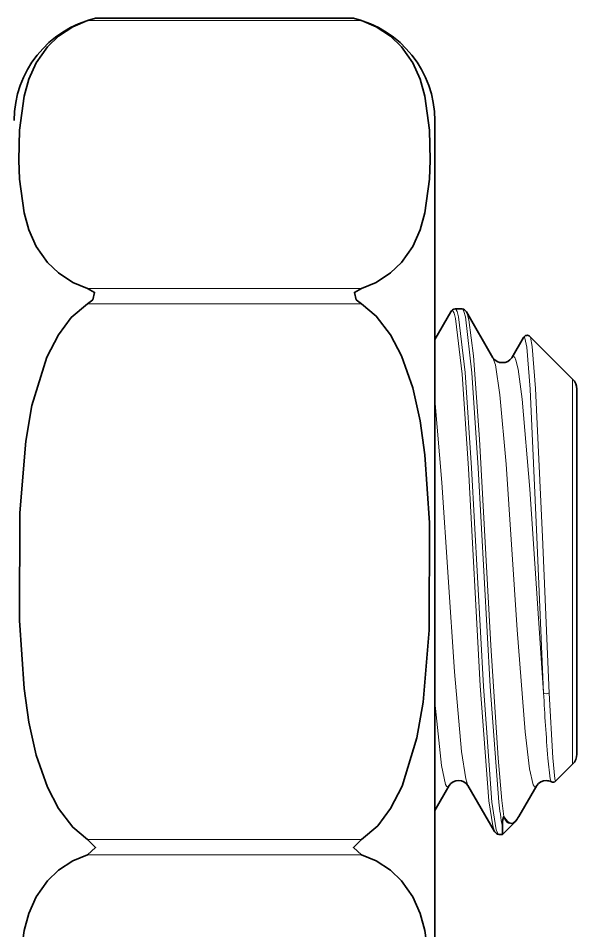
# Model space of a CAD drawing. Extents: x 291 to 828, y 188 to 662.
# Drawn here: x 431.51 to 434.7, y 247.03 to 252.24 of the extents above; entities that cross this region are included whole.
import ezdxf

# ---------------------------------------------------------------- set-up
doc = ezdxf.new("R2010")
doc.units = 0

msp = doc.modelspace()

# ---------------------------------------------------------------- linework, layer by layer
at = {"color": 7, "lineweight": 35, "ltscale": 0.001228}
for p, q in [((431.9092, 252.2235), (431.9565, 252.2369)), ((433.4745, 252.2235), (433.4272, 252.2369))]:
    msp.add_line(p, q, dxfattribs=at)
at = {"color": 7, "lineweight": 13, "ltscale": 0.039131}
for p, q in [((433.4745, 252.2235), (431.9092, 252.2235)), ((433.4745, 250.6935), (431.9092, 250.6935)), ((433.4745, 250.6069), (431.9092, 250.6069)), ((433.4745, 247.5469), (431.9092, 247.5469)), ((433.4745, 247.4603), (431.9092, 247.4603))]:
    msp.add_line(p, q, dxfattribs=at)
at = {"color": 7, "lineweight": 35, "ltscale": 0.036768}
msp.add_line((433.4272, 252.2369), (431.9565, 252.2369), dxfattribs=at)
at = {"color": 7, "lineweight": 35, "ltscale": 0.009401}
msp.add_line((433.8918, 251.6523), (433.8918, 251.2763), dxfattribs=at)
at = {"color": 7, "lineweight": 35, "ltscale": 0.11937}
msp.add_line((433.8918, 251.2763), (433.8918, 246.5015), dxfattribs=at)
at = {"color": 7, "lineweight": 35, "ltscale": 0.000986481}
msp.add_line((434.0475, 250.5769), (434.008, 250.5769), dxfattribs=at)
at = {"color": 7, "lineweight": 35, "ltscale": 0.004558}
msp.add_line((433.9833, 250.5605), (433.8918, 250.4028), dxfattribs=at)
at = {"color": 7, "lineweight": 35, "ltscale": 0.007572}
msp.add_line((434.0721, 250.5606), (434.2241, 250.2986), dxfattribs=at)
at = {"color": 7, "lineweight": 35, "ltscale": 0.008616}
msp.add_line((434.6786, 250.1761), (434.4349, 250.4198), dxfattribs=at)
at = {"color": 7, "lineweight": 35, "ltscale": 0.00333}
msp.add_line((434.3982, 250.4138), (434.3313, 250.2986), dxfattribs=at)
at = {"color": 7, "lineweight": 13, "ltscale": 0.051594}
msp.add_line((434.6786, 250.1761), (434.6786, 248.1123), dxfattribs=at)
at = {"color": 7, "lineweight": 35, "ltscale": 0.048939}
msp.add_line((434.702, 250.1195), (434.702, 248.1619), dxfattribs=at)
at = {"color": 7, "lineweight": 13, "ltscale": 0.009292}
msp.add_line((434.5442, 248.3839), (434.5653, 248.0129), dxfattribs=at)
at = {"color": 7, "lineweight": 35, "ltscale": 0.003191}
msp.add_line((434.702, 248.1619), (434.702, 248.0343), dxfattribs=at)
at = {"color": 7, "lineweight": 13, "ltscale": 0.003364}
msp.add_line((434.6786, 248.1123), (434.6786, 247.9777), dxfattribs=at)
at = {"color": 7, "lineweight": 35, "ltscale": 0.003435}
msp.add_line((434.6786, 247.9777), (434.5814, 247.8806), dxfattribs=at)
at = {"color": 7, "lineweight": 35, "ltscale": 0.004096}
msp.add_line((433.8918, 247.7135), (433.9741, 247.8552), dxfattribs=at)
at = {"color": 7, "lineweight": 35, "ltscale": 0.007571}
msp.add_line((434.2333, 247.5933), (434.0813, 247.8552), dxfattribs=at)
at = {"color": 7, "lineweight": 35, "ltscale": 0.005112}
msp.add_line((434.3715, 247.6784), (434.4741, 247.8552), dxfattribs=at)
at = {"color": 7, "lineweight": 13, "ltscale": 0.002306}
msp.add_line((434.2749, 247.7698), (434.2867, 247.6783), dxfattribs=at)
at = {"color": 7, "lineweight": 35, "ltscale": 0.000130784}
msp.add_line((434.2867, 247.6783), (434.2835, 247.6741), dxfattribs=at)
at = {"color": 7, "lineweight": 13, "ltscale": 0.000780389}
msp.add_line((434.3715, 247.6784), (434.353, 247.6532), dxfattribs=at)
at = {"color": 7, "lineweight": 35, "ltscale": 0.00255}
msp.add_line((434.3499, 247.649), (434.2777, 247.5769), dxfattribs=at)
at = {"color": 7, "lineweight": 35, "ltscale": 0.001141}
msp.add_line((434.2777, 247.6225), (434.2777, 247.5769), dxfattribs=at)
at = {"color": 7, "lineweight": 35, "ltscale": 0.000492096}
msp.add_line((434.2777, 247.5769), (434.2581, 247.5769), dxfattribs=at)
at = {"color": 7, "lineweight": 35}
for points in [[(431.9092, 252.2235), (431.8261, 252.1883), (431.7443, 252.1346), (431.6814, 252.0742), (431.6178, 251.9829), (431.5758, 251.8887), (431.5484, 251.7918), (431.5223, 251.5981), (431.518, 251.426)], [(433.4745, 252.2235), (433.5576, 252.1883), (433.6394, 252.1346), (433.7023, 252.0742), (433.7659, 251.9829), (433.808, 251.8887), (433.8353, 251.7918), (433.8614, 251.5981), (433.8657, 251.426)], [(431.9092, 250.6935), (431.8261, 250.7286), (431.7443, 250.7823), (431.6814, 250.8428), (431.6178, 250.9341), (431.5758, 251.0283), (431.5484, 251.1251), (431.5223, 251.3189), (431.518, 251.426)], [(433.4745, 250.6935), (433.5576, 250.7286), (433.6394, 250.7823), (433.7023, 250.8428), (433.7659, 250.9341), (433.808, 251.0283), (433.8353, 251.1251), (433.8614, 251.3189), (433.8657, 251.426)], [(431.9092, 250.6069), (431.9397, 250.6298), (431.9502, 250.6713), (431.9092, 250.6935)], [(433.4745, 250.6069), (433.444, 250.6298), (433.4335, 250.6713), (433.4745, 250.6935)], [(431.9092, 247.5469), (431.8261, 247.6172), (431.7443, 247.7247), (431.6814, 247.8456), (431.6178, 248.0281), (431.5758, 248.2165), (431.5484, 248.4102), (431.5223, 248.7977), (431.5244, 249.4119), (431.5579, 249.8219), (431.5933, 250.0262), (431.6784, 250.3012), (431.7442, 250.429), (431.8177, 250.5275), (431.9092, 250.6069)], [(433.4745, 250.6069), (433.5576, 250.5366), (433.6394, 250.4292), (433.7023, 250.3083), (433.7659, 250.1257), (433.808, 249.9373), (433.8353, 249.7436), (433.8614, 249.3561), (433.8593, 248.7419), (433.8258, 248.3319), (433.7904, 248.1277), (433.7053, 247.8526), (433.6396, 247.7248), (433.566, 247.6263), (433.4745, 247.5469)], [(431.9092, 247.4603), (431.9559, 247.5015), (431.9092, 247.5469)], [(433.4745, 247.4603), (433.4278, 247.5015), (433.4745, 247.5469)], [(431.9092, 247.4603), (431.8261, 247.4252), (431.7443, 247.3715), (431.6814, 247.311), (431.6178, 247.2197), (431.5758, 247.1255), (431.5484, 247.0287), (431.5223, 246.8349), (431.5244, 246.5279), (431.5579, 246.3228), (431.5933, 246.2207), (431.652, 246.1167), (431.7442, 246.0193), (431.8177, 245.9701), (431.9092, 245.9303)], [(433.4745, 247.4603), (433.5576, 247.4252), (433.6394, 247.3715), (433.7023, 247.311), (433.7659, 247.2197), (433.808, 247.1255), (433.8353, 247.0287), (433.8614, 246.8349), (433.8593, 246.5279), (433.8258, 246.3228), (433.7904, 246.2207), (433.7317, 246.1167), (433.6396, 246.0193), (433.566, 245.9701), (433.4745, 245.9303)]]:
    msp.add_lwpolyline(points, dxfattribs=at)
at = {"color": 7, "lineweight": 13}
for points in [[(434.008, 250.5769), (434.0102, 250.5764), (434.0116, 250.5754), (434.0146, 250.5719), (434.0189, 250.563), (434.0276, 250.5321), (434.0647, 250.2132), (434.1007, 249.6697), (434.169, 248.4216), (434.2183, 247.7605)], [(434.0475, 250.5769), (434.0497, 250.5763), (434.0511, 250.5753), (434.054, 250.5718), (434.0583, 250.5627), (434.067, 250.5317), (434.1041, 250.2123), (434.1401, 249.6688), (434.2084, 248.4212), (434.2576, 247.7605)], [(433.9907, 250.5669), (433.9929, 250.5663), (433.9943, 250.5653), (433.9973, 250.5619), (434.0016, 250.5529), (434.0103, 250.5222), (434.0474, 250.2049), (434.0834, 249.665), (434.1517, 248.4248), (434.201, 247.7689)], [(434.0721, 250.5606), (434.0767, 250.5501), (434.0858, 250.5149), (434.1123, 250.3088), (434.1474, 249.8326), (434.2126, 248.6546), (434.2531, 248.0124), (434.2749, 247.7698)], [(434.5128, 248.3853), (434.4748, 249.2741), (434.436, 250.1189), (434.4164, 250.3583), (434.4062, 250.4107), (434.4034, 250.4157)], [(434.5442, 248.3839), (434.5062, 249.2757), (434.4675, 250.123), (434.4479, 250.3626), (434.4377, 250.4149), (434.4358, 250.4187), (434.4348, 250.4198)], [(434.4652, 247.8475), (434.4615, 247.8489), (434.459, 247.8513), (434.4541, 247.8596), (434.4324, 247.9506), (434.407, 248.1618), (434.362, 248.7447), (434.2987, 249.69), (434.2636, 250.0862), (434.2378, 250.2572), (434.2241, 250.2986)], [(434.5128, 248.3853), (434.4339, 249.5485), (434.3912, 250.0624), (434.3678, 250.2333), (434.3553, 250.2841), (434.3487, 250.2994), (434.3453, 250.3038), (434.3419, 250.306), (434.3402, 250.3063)], [(434.0813, 247.8552), (434.0684, 247.8935), (434.0439, 248.0501), (434.0038, 248.5046), (433.9312, 249.5863), (433.8915, 250.0599)], [(433.9652, 247.8475), (433.9639, 247.8477), (433.9611, 247.8492), (433.9584, 247.8521), (433.953, 247.8621), (433.9293, 247.9708), (433.8921, 248.3307)], [(434.5374, 248.0121), (434.5511, 247.8943), (434.5554, 247.8793), (434.5574, 247.8766)], [(434.5653, 248.0129), (434.5767, 247.893), (434.5789, 247.8834), (434.5799, 247.881), (434.5814, 247.8806)], [(434.201, 247.7689), (434.2224, 247.6264), (434.2333, 247.5933)], [(434.2183, 247.7605), (434.2431, 247.6032), (434.2516, 247.5818), (434.2545, 247.5784), (434.2559, 247.5774), (434.258, 247.5769)], [(434.3499, 247.649), (434.3351, 247.6386), (434.3277, 247.6368), (434.3129, 247.64), (434.3031, 247.6473), (434.2835, 247.6741)], [(434.353, 247.6532), (434.3383, 247.6429), (434.3309, 247.641), (434.3161, 247.6443), (434.3063, 247.6516), (434.2867, 247.6783)]]:
    msp.add_lwpolyline(points, dxfattribs=at)
at = {"color": 7, "lineweight": 35}
for centre, radius, start, end in [((432.0919, 251.6523), 0.6, 103.039, 180), ((433.2919, 251.6523), 0.6, 360, 76.961), ((434.0097, 250.548), 0.0291, 93.4184, 154.5658), ((434.0457, 250.548), 0.0291, 25.4733, 86.59), ((434.4188, 250.4036), 0.0228, 45.3247, 153.6614), ((434.2767, 250.3335), 0.0632, 213.5256, 270.918), ((434.2787, 250.3335), 0.0632, 269.082, 326.4745), ((434.622, 250.1195), 0.08, 0.0045, 44.9955), ((434.622, 248.0343), 0.08, 315.0045, 359.9955), ((434.0267, 247.8203), 0.0632, 89.082, 146.4744), ((434.0287, 247.8203), 0.0632, 33.5255, 90.918), ((434.5267, 247.8203), 0.0632, 89.0844, 146.4498), ((434.5277, 247.8171), 0.0665, 63.4892, 90.0067), ((434.5667, 247.8952), 0.0208, 243.6052, 315.1044), ((434.42, 247.634), 0.1424, 163.6149, 184.6171), ((434.2452, 247.7483), 0.1442, 316.5076, 331.0188), ((434.2597, 247.6058), 0.0291, 205.4342, 266.5816)]:
    msp.add_arc(centre, radius, start, end, dxfattribs=at)
at = {"color": 7, "lineweight": 13}
for centre, radius, start, end in [((433.9931, 250.557), 0.0103, 103.7438, 160.2206), ((434.4014, 250.4134), 0.00308, 48.9115, 173.1715), ((434.3431, 250.2943), 0.0124, 103.658, 160.0842), ((434.5293, 248.409), 0.0291, 235.1127, 300.7836), ((449.1141, 249.1523), 14.6214, 183.00666, 184.47261), ((433.9623, 247.8595), 0.0124, 283.658, 340.0842), ((434.4623, 247.8595), 0.0124, 283.6903, 340.1302), ((435.7459, 247.9044), 1.4951, 185.5201, 190.8662)]:
    msp.add_arc(centre, radius, start, end, dxfattribs=at)

doc.saveas('drawing.dxf')
